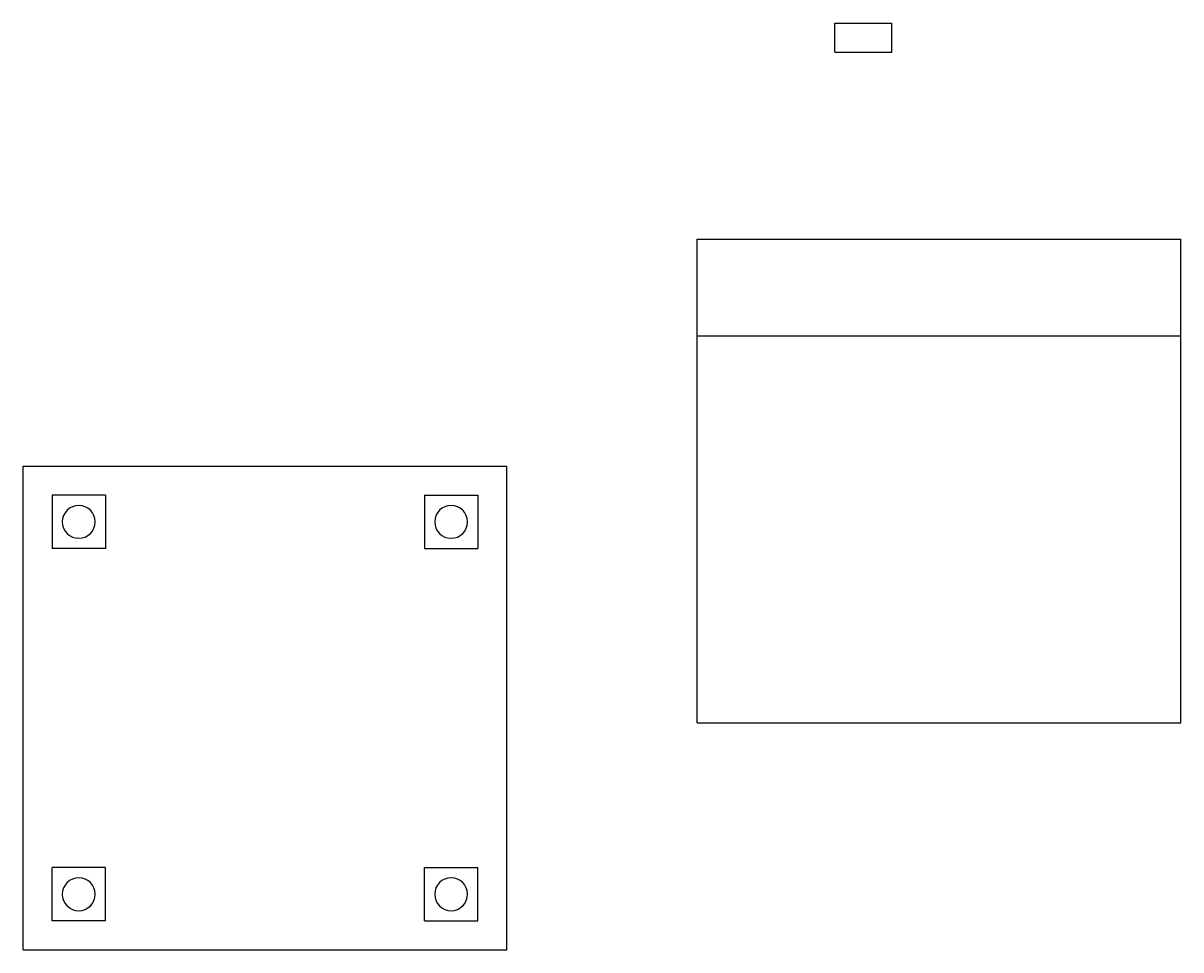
# Model space of a CAD drawing. Header units: inches. Extents: x -0.98 to 3.73, y -0.98 to 2.79.
import ezdxf

# ---------------------------------------------------------------- set-up
doc = ezdxf.new("R2010")
doc.units = ezdxf.units.IN
doc.layers.get('0').update_dxf_attribs({"linetype": 'CONTINUOUS'})

msp = doc.modelspace()

# ---------------------------------------------------------------- linework, layer by layer
at = {"color": 0, "linetype": 'CONTINUOUS'}
for p, q in [((2.32, 2.7881), (2.5523, 2.7881)), ((2.32, 2.67), (2.32, 2.7881)), ((2.5523, 2.67), (2.5523, 2.7881)), ((2.32, 2.67), (2.5523, 2.67)), ((1.76, 1.9085), (3.7285, 1.9085)), ((1.76, -0.06), (1.76, 1.9085)), ((3.7285, -0.06), (3.7285, 1.9085)), ((1.76, 1.5148), (3.7285, 1.5148)), ((-0.9843, 0.9843), (0.9843, 0.9843)), ((-0.9843, -0.9843), (-0.9843, 0.9843)), ((0.9843, -0.9843), (0.9843, 0.9843)), ((-0.6496, 0.8661), (-0.8661, 0.8661)), ((-0.8661, 0.8661), (-0.8661, 0.6496)), ((-0.6496, 0.8661), (-0.6496, 0.6496)), ((0.6496, 0.8661), (0.8661, 0.8661)), ((0.6496, 0.8661), (0.6496, 0.6496)), ((0.8661, 0.8661), (0.8661, 0.6496)), ((-0.6496, 0.6496), (-0.8661, 0.6496)), ((0.6496, 0.6496), (0.8661, 0.6496)), ((1.76, -0.06), (3.7285, -0.06)), ((-0.6496, -0.6496), (-0.8661, -0.6496)), ((-0.8661, -0.8661), (-0.8661, -0.6496)), ((-0.6496, -0.8661), (-0.6496, -0.6496)), ((0.6496, -0.6496), (0.8661, -0.6496)), ((0.6496, -0.8661), (0.6496, -0.6496)), ((0.8661, -0.8661), (0.8661, -0.6496)), ((-0.6496, -0.8661), (-0.8661, -0.8661)), ((0.6496, -0.8661), (0.8661, -0.8661)), ((-0.9843, -0.9843), (0.9843, -0.9843))]:
    msp.add_line(p, q, dxfattribs=at)
for centre, start, end in [((-0.7579, 0.7579), 360, 180), ((0.7579, 0.7579), 360, 180), ((-0.7579, 0.7579), 180, 360), ((0.7579, 0.7579), 180, 0), ((-0.7579, -0.7579), 360, 180), ((0.7579, -0.7579), 360, 180), ((-0.7579, -0.7579), 180, 0), ((0.7579, -0.7579), 180, 360)]:
    msp.add_arc(centre, 0.0669, start, end, dxfattribs=at)

doc.saveas('drawing.dxf')
